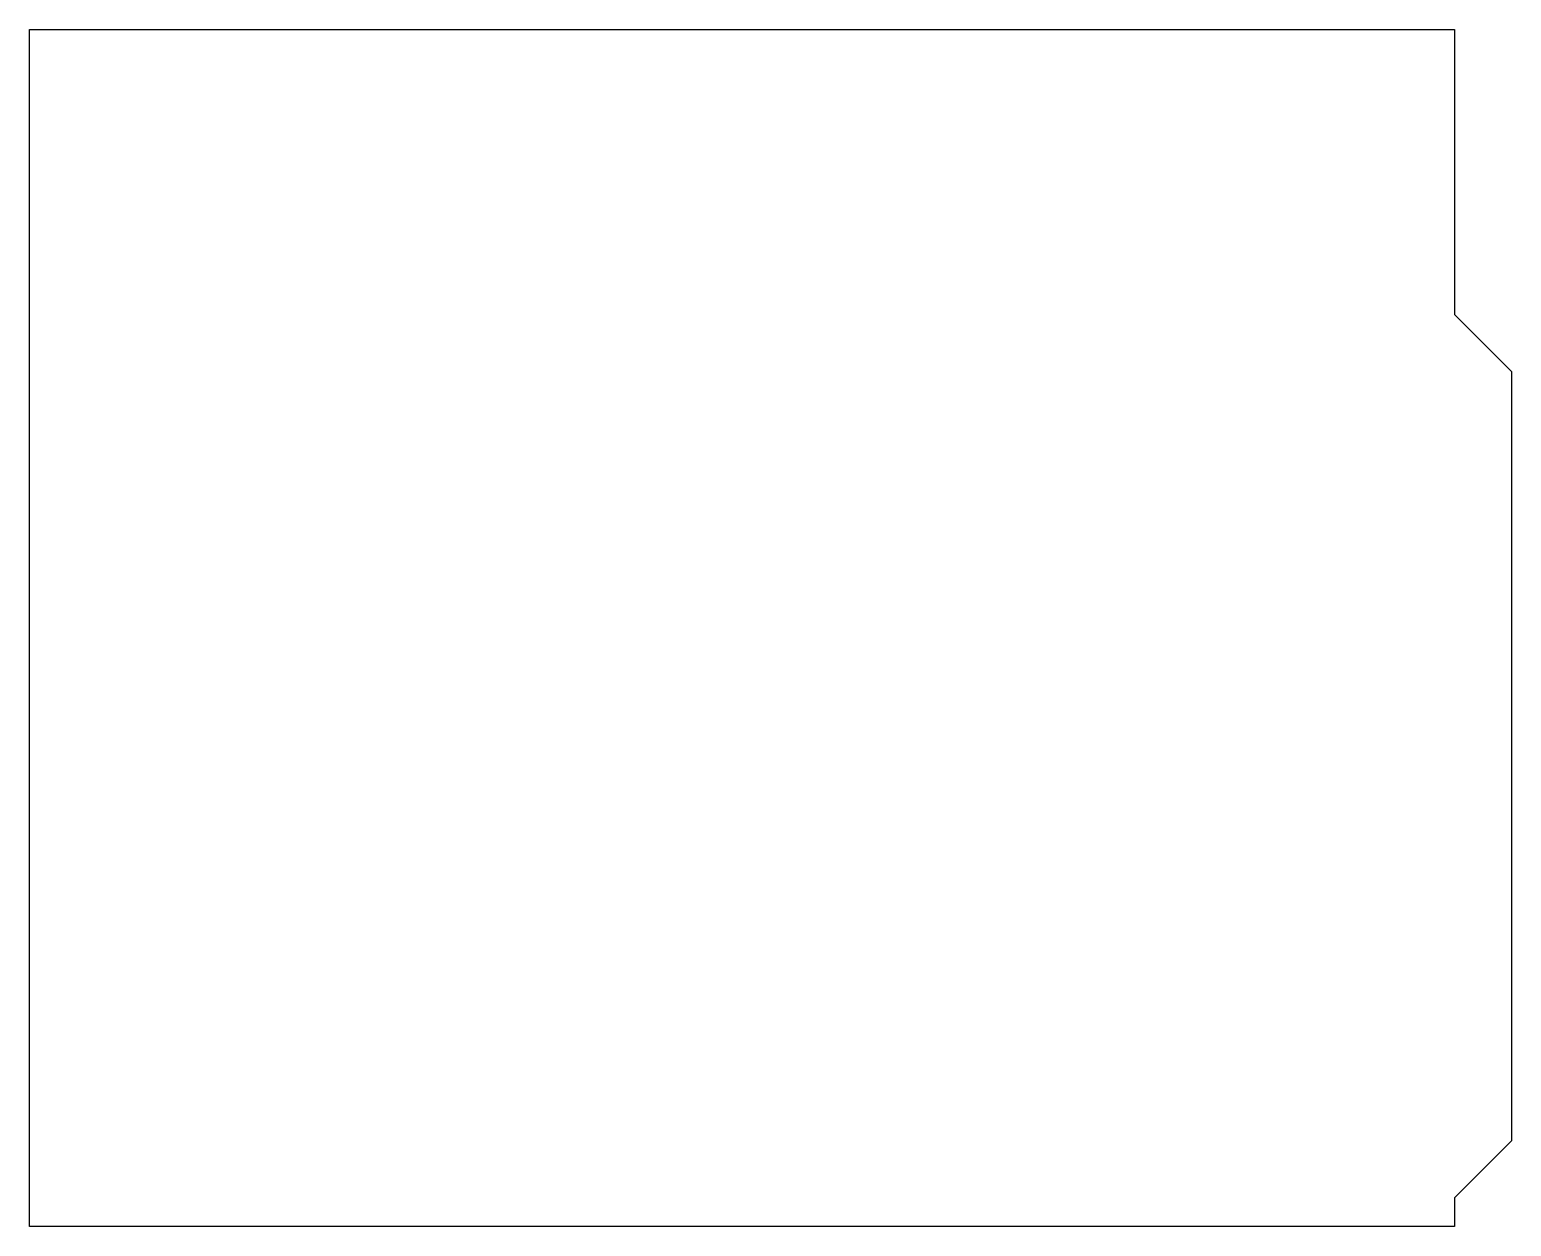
# Model space of a CAD drawing. Header units: millimetres. Extents: x 0 to 2600, y 0 to 2100.
import ezdxf

# ---------------------------------------------------------------- set-up
doc = ezdxf.new("R2010")
doc.units = ezdxf.units.MM
doc.layers.get('0').update_dxf_attribs({"linetype": 'CONTINUOUS', "lineweight": 25})

msp = doc.modelspace()

# ---------------------------------------------------------------- linework, layer by layer
for p, q in [((0, 0), (0, 2100)), ((0, 2100), (2500, 2100)), ((2500, 2100), (2500, 1600)), ((2500, 1600), (2600, 1500)), ((2600, 1500), (2600, 150)), ((2600, 150), (2500, 50)), ((2500, 50), (2500, 0)), ((2500, 0), (0, 0))]:
    msp.add_line(p, q)

doc.saveas('drawing.dxf')
